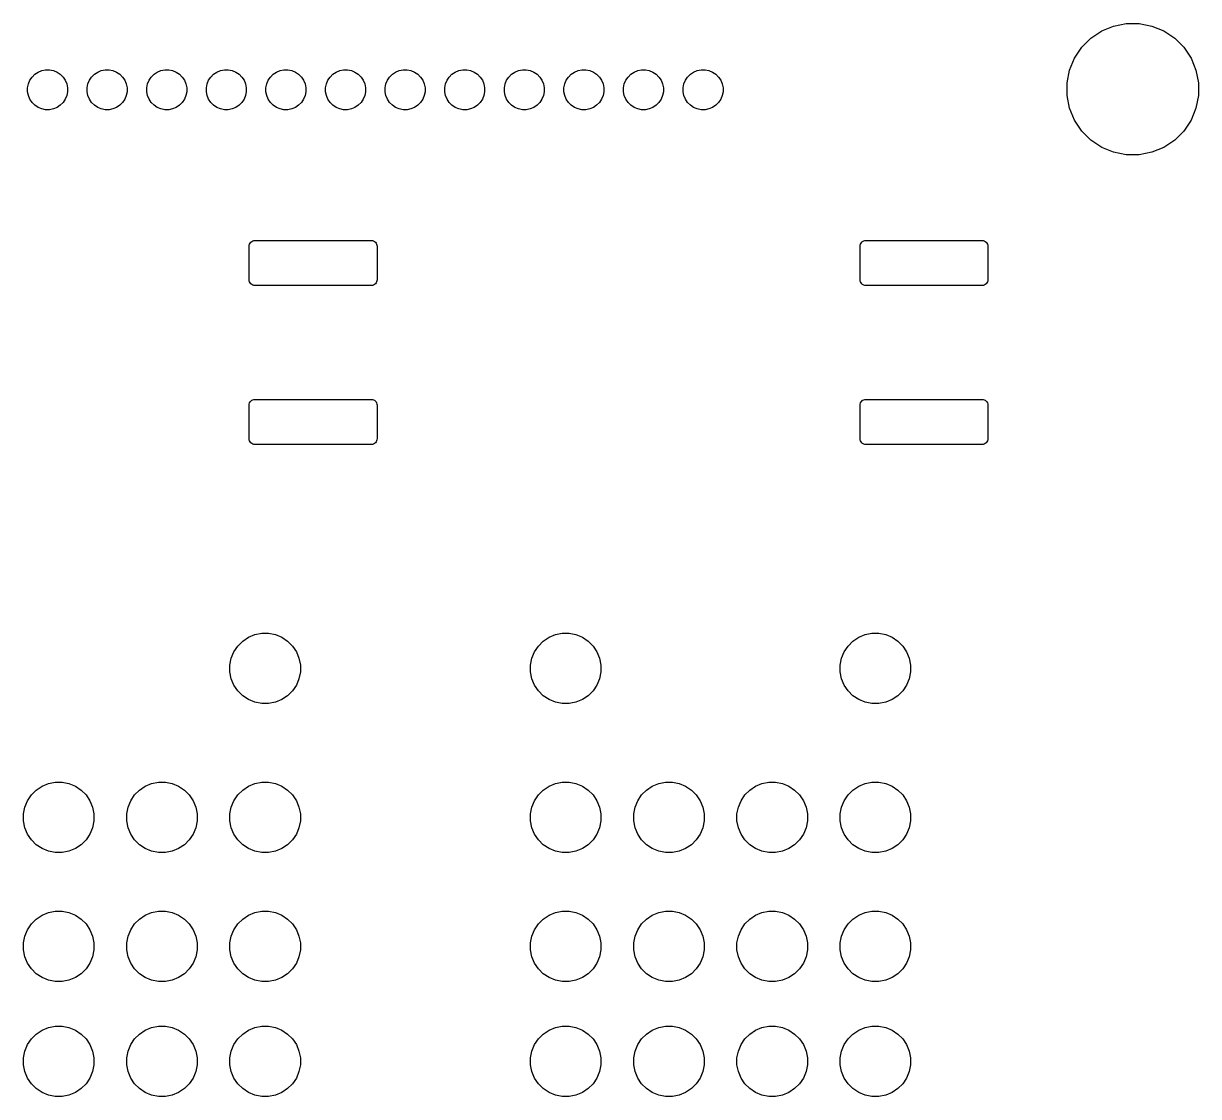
# Model space of a CAD drawing. Extents: x 62.5 to 158.1, y -193 to -97.4.
# Drawn here: x 108 to 158.1, y -143.1 to -97.4 of the extents above; entities that cross this region are included whole.
import ezdxf

# ---------------------------------------------------------------- set-up
doc = ezdxf.new("R2010")
doc.units = 0
doc.layers.add('BLACK', color=7, linetype='CONTINUOUS')

msp = doc.modelspace()

# ---------------------------------------------------------------- linework, layer by layer
at = {"layer": 'BLACK', "linetype": 'CONTINUOUS'}
for p, q in [((153.994, -97.7087), (154.503, -97.4976)), ((154.503, -97.4976), (155.044, -97.39)), ((155.044, -97.39), (155.596, -97.39)), ((155.596, -97.39), (156.137, -97.4976)), ((156.137, -97.4976), (156.646, -97.7087)), ((153.145, -98.4051), (153.535, -98.0151)), ((153.535, -98.0151), (153.994, -97.7087)), ((156.646, -97.7087), (157.105, -98.0151)), ((157.105, -98.0151), (157.495, -98.4051)), ((152.839, -98.8637), (153.145, -98.4051)), ((157.495, -98.4051), (157.801, -98.8637)), ((152.628, -99.3733), (152.839, -98.8637)), ((157.801, -98.8637), (158.012, -99.3733)), ((108.405, -99.6732), (108.523, -99.5548)), ((108.523, -99.5548), (108.662, -99.4617)), ((108.662, -99.4617), (108.817, -99.3977)), ((108.817, -99.3977), (108.981, -99.365)), ((108.981, -99.365), (109.149, -99.365)), ((109.149, -99.365), (109.313, -99.3977)), ((109.313, -99.3977), (109.468, -99.4617)), ((109.468, -99.4617), (109.607, -99.5548)), ((109.607, -99.5548), (109.725, -99.6732)), ((110.945, -99.6732), (111.063, -99.5548)), ((111.063, -99.5548), (111.202, -99.4617)), ((111.202, -99.4617), (111.357, -99.3977)), ((111.357, -99.3977), (111.521, -99.365)), ((111.521, -99.365), (111.689, -99.365)), ((111.689, -99.365), (111.853, -99.3977)), ((111.853, -99.3977), (112.008, -99.4617)), ((112.008, -99.4617), (112.147, -99.5548)), ((112.147, -99.5548), (112.265, -99.6732)), ((113.485, -99.6732), (113.603, -99.5548)), ((113.603, -99.5548), (113.742, -99.4617)), ((113.742, -99.4617), (113.897, -99.3977)), ((113.897, -99.3977), (114.061, -99.365)), ((114.061, -99.365), (114.229, -99.365)), ((114.229, -99.365), (114.393, -99.3977)), ((114.393, -99.3977), (114.548, -99.4617)), ((114.548, -99.4617), (114.687, -99.5548)), ((114.687, -99.5548), (114.805, -99.6732)), ((116.025, -99.6732), (116.143, -99.5548)), ((116.143, -99.5548), (116.282, -99.4617)), ((116.282, -99.4617), (116.437, -99.3977)), ((116.437, -99.3977), (116.601, -99.365)), ((116.601, -99.365), (116.769, -99.365)), ((116.769, -99.365), (116.933, -99.3977)), ((116.933, -99.3977), (117.088, -99.4617)), ((117.088, -99.4617), (117.227, -99.5548)), ((117.227, -99.5548), (117.345, -99.6732)), ((118.565, -99.6732), (118.683, -99.5548)), ((118.683, -99.5548), (118.822, -99.4617)), ((118.822, -99.4617), (118.977, -99.3977)), ((118.977, -99.3977), (119.141, -99.365)), ((119.141, -99.365), (119.309, -99.365)), ((119.309, -99.365), (119.473, -99.3977)), ((119.473, -99.3977), (119.628, -99.4617)), ((119.628, -99.4617), (119.767, -99.5548)), ((119.767, -99.5548), (119.885, -99.6732)), ((121.105, -99.6732), (121.223, -99.5548)), ((121.223, -99.5548), (121.362, -99.4617)), ((121.362, -99.4617), (121.517, -99.3977)), ((121.517, -99.3977), (121.681, -99.365)), ((121.681, -99.365), (121.849, -99.365)), ((121.849, -99.365), (122.013, -99.3977)), ((122.013, -99.3977), (122.168, -99.4617)), ((122.168, -99.4617), (122.307, -99.5548)), ((122.307, -99.5548), (122.425, -99.6732)), ((123.645, -99.6732), (123.763, -99.5548)), ((123.763, -99.5548), (123.902, -99.4617)), ((123.902, -99.4617), (124.057, -99.3977)), ((124.057, -99.3977), (124.221, -99.365)), ((124.221, -99.365), (124.389, -99.365)), ((124.389, -99.365), (124.553, -99.3977)), ((124.553, -99.3977), (124.708, -99.4617)), ((124.708, -99.4617), (124.847, -99.5548)), ((124.847, -99.5548), (124.965, -99.6732)), ((126.185, -99.6732), (126.303, -99.5548)), ((126.303, -99.5548), (126.442, -99.4617)), ((126.442, -99.4617), (126.597, -99.3977)), ((126.597, -99.3977), (126.761, -99.365)), ((126.761, -99.365), (126.929, -99.365)), ((126.929, -99.365), (127.093, -99.3977)), ((127.093, -99.3977), (127.248, -99.4617)), ((127.248, -99.4617), (127.387, -99.5548)), ((127.387, -99.5548), (127.505, -99.6732)), ((128.725, -99.6732), (128.843, -99.5548)), ((128.843, -99.5548), (128.982, -99.4617)), ((128.982, -99.4617), (129.137, -99.3977)), ((129.137, -99.3977), (129.301, -99.365)), ((129.301, -99.365), (129.469, -99.365)), ((129.469, -99.365), (129.633, -99.3977)), ((129.633, -99.3977), (129.788, -99.4617)), ((129.788, -99.4617), (129.927, -99.5548)), ((129.927, -99.5548), (130.045, -99.6732)), ((131.265, -99.6732), (131.383, -99.5548)), ((131.383, -99.5548), (131.522, -99.4617)), ((131.522, -99.4617), (131.677, -99.3977)), ((131.677, -99.3977), (131.841, -99.365)), ((131.841, -99.365), (132.009, -99.365)), ((132.009, -99.365), (132.173, -99.3977)), ((132.173, -99.3977), (132.328, -99.4617)), ((132.328, -99.4617), (132.467, -99.5548)), ((132.467, -99.5548), (132.585, -99.6732)), ((133.805, -99.6732), (133.923, -99.5548)), ((133.923, -99.5548), (134.062, -99.4617)), ((134.062, -99.4617), (134.217, -99.3977)), ((134.217, -99.3977), (134.381, -99.365)), ((134.381, -99.365), (134.549, -99.365)), ((134.549, -99.365), (134.713, -99.3977)), ((134.713, -99.3977), (134.868, -99.4617)), ((134.868, -99.4617), (135.007, -99.5548)), ((135.007, -99.5548), (135.125, -99.6732)), ((136.345, -99.6732), (136.463, -99.5548)), ((136.463, -99.5548), (136.602, -99.4617)), ((136.602, -99.4617), (136.757, -99.3977)), ((136.757, -99.3977), (136.921, -99.365)), ((136.921, -99.365), (137.089, -99.365)), ((137.089, -99.365), (137.253, -99.3977)), ((137.253, -99.3977), (137.408, -99.4617)), ((137.408, -99.4617), (137.547, -99.5548)), ((137.547, -99.5548), (137.665, -99.6732)), ((152.52, -99.9142), (152.628, -99.3733)), ((158.012, -99.3733), (158.12, -99.9142)), ((108.215, -100.131), (108.248, -99.9671)), ((108.215, -100.299), (108.215, -100.131)), ((108.248, -99.9671), (108.312, -99.8124)), ((108.312, -99.8124), (108.405, -99.6732)), ((109.725, -99.6732), (109.818, -99.8124)), ((109.818, -99.8124), (109.882, -99.9671)), ((109.882, -99.9671), (109.915, -100.131)), ((109.915, -100.131), (109.915, -100.299)), ((110.755, -100.131), (110.788, -99.9671)), ((110.755, -100.299), (110.755, -100.131)), ((110.788, -99.9671), (110.852, -99.8124)), ((110.852, -99.8124), (110.945, -99.6732)), ((112.265, -99.6732), (112.358, -99.8124)), ((112.358, -99.8124), (112.422, -99.9671)), ((112.422, -99.9671), (112.455, -100.131)), ((112.455, -100.131), (112.455, -100.299)), ((113.295, -100.131), (113.328, -99.9671)), ((113.295, -100.299), (113.295, -100.131)), ((113.328, -99.9671), (113.392, -99.8124)), ((113.392, -99.8124), (113.485, -99.6732)), ((114.805, -99.6732), (114.898, -99.8124)), ((114.898, -99.8124), (114.962, -99.9671)), ((114.962, -99.9671), (114.995, -100.131)), ((114.995, -100.131), (114.995, -100.299)), ((115.835, -100.131), (115.868, -99.9671)), ((115.835, -100.299), (115.835, -100.131)), ((115.868, -99.9671), (115.932, -99.8124)), ((115.932, -99.8124), (116.025, -99.6732)), ((117.345, -99.6732), (117.438, -99.8124)), ((117.438, -99.8124), (117.502, -99.9671)), ((117.502, -99.9671), (117.535, -100.131)), ((117.535, -100.131), (117.535, -100.299)), ((118.375, -100.131), (118.408, -99.9671)), ((118.375, -100.299), (118.375, -100.131)), ((118.408, -99.9671), (118.472, -99.8124)), ((118.472, -99.8124), (118.565, -99.6732)), ((119.885, -99.6732), (119.978, -99.8124)), ((119.978, -99.8124), (120.042, -99.9671)), ((120.042, -99.9671), (120.075, -100.131)), ((120.075, -100.131), (120.075, -100.299)), ((120.915, -100.131), (120.948, -99.9671)), ((120.915, -100.299), (120.915, -100.131)), ((120.948, -99.9671), (121.012, -99.8124)), ((121.012, -99.8124), (121.105, -99.6732)), ((122.425, -99.6732), (122.518, -99.8124)), ((122.518, -99.8124), (122.582, -99.9671)), ((122.582, -99.9671), (122.615, -100.131)), ((122.615, -100.131), (122.615, -100.299)), ((123.455, -100.131), (123.488, -99.9671)), ((123.455, -100.299), (123.455, -100.131)), ((123.488, -99.9671), (123.552, -99.8124)), ((123.552, -99.8124), (123.645, -99.6732)), ((124.965, -99.6732), (125.058, -99.8124)), ((125.058, -99.8124), (125.122, -99.9671)), ((125.122, -99.9671), (125.155, -100.131)), ((125.155, -100.131), (125.155, -100.299)), ((125.995, -100.131), (126.028, -99.9671)), ((125.995, -100.299), (125.995, -100.131)), ((126.028, -99.9671), (126.092, -99.8124)), ((126.092, -99.8124), (126.185, -99.6732)), ((127.505, -99.6732), (127.598, -99.8124)), ((127.598, -99.8124), (127.662, -99.9671)), ((127.662, -99.9671), (127.695, -100.131)), ((127.695, -100.131), (127.695, -100.299)), ((128.535, -100.131), (128.568, -99.9671)), ((128.535, -100.299), (128.535, -100.131)), ((128.568, -99.9671), (128.632, -99.8124)), ((128.632, -99.8124), (128.725, -99.6732)), ((130.045, -99.6732), (130.138, -99.8124)), ((130.138, -99.8124), (130.202, -99.9671)), ((130.202, -99.9671), (130.235, -100.131)), ((130.235, -100.131), (130.235, -100.299)), ((131.075, -100.131), (131.108, -99.9671)), ((131.075, -100.299), (131.075, -100.131)), ((131.108, -99.9671), (131.172, -99.8124)), ((131.172, -99.8124), (131.265, -99.6732)), ((132.585, -99.6732), (132.678, -99.8124)), ((132.678, -99.8124), (132.742, -99.9671)), ((132.742, -99.9671), (132.775, -100.131)), ((132.775, -100.131), (132.775, -100.299)), ((133.615, -100.131), (133.648, -99.9671)), ((133.615, -100.299), (133.615, -100.131)), ((133.648, -99.9671), (133.712, -99.8124)), ((133.712, -99.8124), (133.805, -99.6732)), ((135.125, -99.6732), (135.218, -99.8124)), ((135.218, -99.8124), (135.282, -99.9671)), ((135.282, -99.9671), (135.315, -100.131)), ((135.315, -100.131), (135.315, -100.299)), ((136.155, -100.131), (136.188, -99.9671)), ((136.155, -100.299), (136.155, -100.131)), ((136.188, -99.9671), (136.252, -99.8124)), ((136.252, -99.8124), (136.345, -99.6732)), ((137.665, -99.6732), (137.758, -99.8124)), ((137.758, -99.8124), (137.822, -99.9671)), ((137.822, -99.9671), (137.855, -100.131)), ((137.855, -100.131), (137.855, -100.299)), ((152.52, -100.466), (152.52, -99.9142)), ((158.12, -99.9142), (158.12, -100.466)), ((108.248, -100.463), (108.215, -100.299)), ((108.312, -100.618), (108.248, -100.463)), ((108.405, -100.757), (108.312, -100.618)), ((109.818, -100.618), (109.725, -100.757)), ((109.882, -100.463), (109.818, -100.618)), ((109.915, -100.299), (109.882, -100.463)), ((110.788, -100.463), (110.755, -100.299)), ((110.852, -100.618), (110.788, -100.463)), ((110.945, -100.757), (110.852, -100.618)), ((112.358, -100.618), (112.265, -100.757)), ((112.422, -100.463), (112.358, -100.618)), ((112.455, -100.299), (112.422, -100.463)), ((113.328, -100.463), (113.295, -100.299)), ((113.392, -100.618), (113.328, -100.463)), ((113.485, -100.757), (113.392, -100.618)), ((114.898, -100.618), (114.805, -100.757)), ((114.962, -100.463), (114.898, -100.618)), ((114.995, -100.299), (114.962, -100.463)), ((115.868, -100.463), (115.835, -100.299)), ((115.932, -100.618), (115.868, -100.463)), ((116.025, -100.757), (115.932, -100.618)), ((117.438, -100.618), (117.345, -100.757)), ((117.502, -100.463), (117.438, -100.618)), ((117.535, -100.299), (117.502, -100.463)), ((118.408, -100.463), (118.375, -100.299)), ((118.472, -100.618), (118.408, -100.463)), ((118.565, -100.757), (118.472, -100.618)), ((119.978, -100.618), (119.885, -100.757)), ((120.042, -100.463), (119.978, -100.618)), ((120.075, -100.299), (120.042, -100.463)), ((120.948, -100.463), (120.915, -100.299)), ((121.012, -100.618), (120.948, -100.463)), ((121.105, -100.757), (121.012, -100.618)), ((122.518, -100.618), (122.425, -100.757)), ((122.582, -100.463), (122.518, -100.618)), ((122.615, -100.299), (122.582, -100.463)), ((123.488, -100.463), (123.455, -100.299)), ((123.552, -100.618), (123.488, -100.463)), ((123.645, -100.757), (123.552, -100.618)), ((125.058, -100.618), (124.965, -100.757)), ((125.122, -100.463), (125.058, -100.618)), ((125.155, -100.299), (125.122, -100.463)), ((126.028, -100.463), (125.995, -100.299)), ((126.092, -100.618), (126.028, -100.463)), ((126.185, -100.757), (126.092, -100.618)), ((127.598, -100.618), (127.505, -100.757)), ((127.662, -100.463), (127.598, -100.618)), ((127.695, -100.299), (127.662, -100.463)), ((128.568, -100.463), (128.535, -100.299)), ((128.632, -100.618), (128.568, -100.463)), ((128.725, -100.757), (128.632, -100.618)), ((130.138, -100.618), (130.045, -100.757)), ((130.202, -100.463), (130.138, -100.618)), ((130.235, -100.299), (130.202, -100.463)), ((131.108, -100.463), (131.075, -100.299)), ((131.172, -100.618), (131.108, -100.463)), ((131.265, -100.757), (131.172, -100.618)), ((132.678, -100.618), (132.585, -100.757)), ((132.742, -100.463), (132.678, -100.618)), ((132.775, -100.299), (132.742, -100.463)), ((133.648, -100.463), (133.615, -100.299)), ((133.712, -100.618), (133.648, -100.463)), ((133.805, -100.757), (133.712, -100.618)), ((135.218, -100.618), (135.125, -100.757)), ((135.282, -100.463), (135.218, -100.618)), ((135.315, -100.299), (135.282, -100.463)), ((136.188, -100.463), (136.155, -100.299)), ((136.252, -100.618), (136.188, -100.463)), ((136.345, -100.757), (136.252, -100.618)), ((137.758, -100.618), (137.665, -100.757)), ((137.822, -100.463), (137.758, -100.618)), ((137.855, -100.299), (137.822, -100.463)), ((152.628, -101.007), (152.52, -100.466)), ((158.12, -100.466), (158.012, -101.007)), ((108.523, -100.875), (108.405, -100.757)), ((108.662, -100.968), (108.523, -100.875)), ((108.817, -101.032), (108.662, -100.968)), ((108.981, -101.065), (108.817, -101.032)), ((109.149, -101.065), (108.981, -101.065)), ((109.313, -101.032), (109.149, -101.065)), ((109.468, -100.968), (109.313, -101.032)), ((109.607, -100.875), (109.468, -100.968)), ((109.725, -100.757), (109.607, -100.875)), ((111.063, -100.875), (110.945, -100.757)), ((111.202, -100.968), (111.063, -100.875)), ((111.357, -101.032), (111.202, -100.968)), ((111.521, -101.065), (111.357, -101.032)), ((111.689, -101.065), (111.521, -101.065)), ((111.853, -101.032), (111.689, -101.065)), ((112.008, -100.968), (111.853, -101.032)), ((112.147, -100.875), (112.008, -100.968)), ((112.265, -100.757), (112.147, -100.875)), ((113.603, -100.875), (113.485, -100.757)), ((113.742, -100.968), (113.603, -100.875)), ((113.897, -101.032), (113.742, -100.968)), ((114.061, -101.065), (113.897, -101.032)), ((114.229, -101.065), (114.061, -101.065)), ((114.393, -101.032), (114.229, -101.065)), ((114.548, -100.968), (114.393, -101.032)), ((114.687, -100.875), (114.548, -100.968)), ((114.805, -100.757), (114.687, -100.875)), ((116.143, -100.875), (116.025, -100.757)), ((116.282, -100.968), (116.143, -100.875)), ((116.437, -101.032), (116.282, -100.968)), ((116.601, -101.065), (116.437, -101.032)), ((116.769, -101.065), (116.601, -101.065)), ((116.933, -101.032), (116.769, -101.065)), ((117.088, -100.968), (116.933, -101.032)), ((117.227, -100.875), (117.088, -100.968)), ((117.345, -100.757), (117.227, -100.875)), ((118.683, -100.875), (118.565, -100.757)), ((118.822, -100.968), (118.683, -100.875)), ((118.977, -101.032), (118.822, -100.968)), ((119.141, -101.065), (118.977, -101.032)), ((119.309, -101.065), (119.141, -101.065)), ((119.473, -101.032), (119.309, -101.065)), ((119.628, -100.968), (119.473, -101.032)), ((119.767, -100.875), (119.628, -100.968)), ((119.885, -100.757), (119.767, -100.875)), ((121.223, -100.875), (121.105, -100.757)), ((121.362, -100.968), (121.223, -100.875)), ((121.517, -101.032), (121.362, -100.968)), ((121.681, -101.065), (121.517, -101.032)), ((121.849, -101.065), (121.681, -101.065)), ((122.013, -101.032), (121.849, -101.065)), ((122.168, -100.968), (122.013, -101.032)), ((122.307, -100.875), (122.168, -100.968)), ((122.425, -100.757), (122.307, -100.875)), ((123.763, -100.875), (123.645, -100.757)), ((123.902, -100.968), (123.763, -100.875)), ((124.057, -101.032), (123.902, -100.968)), ((124.221, -101.065), (124.057, -101.032)), ((124.389, -101.065), (124.221, -101.065)), ((124.553, -101.032), (124.389, -101.065)), ((124.708, -100.968), (124.553, -101.032)), ((124.847, -100.875), (124.708, -100.968)), ((124.965, -100.757), (124.847, -100.875)), ((126.303, -100.875), (126.185, -100.757)), ((126.442, -100.968), (126.303, -100.875)), ((126.597, -101.032), (126.442, -100.968)), ((126.761, -101.065), (126.597, -101.032)), ((126.929, -101.065), (126.761, -101.065)), ((127.093, -101.032), (126.929, -101.065)), ((127.248, -100.968), (127.093, -101.032)), ((127.387, -100.875), (127.248, -100.968)), ((127.505, -100.757), (127.387, -100.875)), ((128.843, -100.875), (128.725, -100.757)), ((128.982, -100.968), (128.843, -100.875)), ((129.137, -101.032), (128.982, -100.968)), ((129.301, -101.065), (129.137, -101.032)), ((129.469, -101.065), (129.301, -101.065)), ((129.633, -101.032), (129.469, -101.065)), ((129.788, -100.968), (129.633, -101.032)), ((129.927, -100.875), (129.788, -100.968)), ((130.045, -100.757), (129.927, -100.875)), ((131.383, -100.875), (131.265, -100.757)), ((131.522, -100.968), (131.383, -100.875)), ((131.677, -101.032), (131.522, -100.968)), ((131.841, -101.065), (131.677, -101.032)), ((132.009, -101.065), (131.841, -101.065)), ((132.173, -101.032), (132.009, -101.065)), ((132.328, -100.968), (132.173, -101.032)), ((132.467, -100.875), (132.328, -100.968)), ((132.585, -100.757), (132.467, -100.875)), ((133.923, -100.875), (133.805, -100.757)), ((134.062, -100.968), (133.923, -100.875)), ((134.217, -101.032), (134.062, -100.968)), ((134.381, -101.065), (134.217, -101.032)), ((134.549, -101.065), (134.381, -101.065)), ((134.713, -101.032), (134.549, -101.065)), ((134.868, -100.968), (134.713, -101.032)), ((135.007, -100.875), (134.868, -100.968)), ((135.125, -100.757), (135.007, -100.875)), ((136.463, -100.875), (136.345, -100.757)), ((136.602, -100.968), (136.463, -100.875)), ((136.757, -101.032), (136.602, -100.968)), ((136.921, -101.065), (136.757, -101.032)), ((137.089, -101.065), (136.921, -101.065)), ((137.253, -101.032), (137.089, -101.065)), ((137.408, -100.968), (137.253, -101.032)), ((137.547, -100.875), (137.408, -100.968)), ((137.665, -100.757), (137.547, -100.875)), ((152.839, -101.516), (152.628, -101.007)), ((158.012, -101.007), (157.801, -101.516)), ((153.145, -101.975), (152.839, -101.516)), ((157.801, -101.516), (157.495, -101.975)), ((153.535, -102.365), (153.145, -101.975)), ((157.495, -101.975), (157.105, -102.365)), ((153.994, -102.671), (153.535, -102.365)), ((157.105, -102.365), (156.646, -102.671)), ((154.503, -102.882), (153.994, -102.671)), ((155.044, -102.99), (154.503, -102.882)), ((155.596, -102.99), (155.044, -102.99)), ((156.137, -102.882), (155.596, -102.99)), ((156.646, -102.671), (156.137, -102.882)), ((117.771, -106.682), (117.814, -106.659)), ((117.814, -106.659), (117.861, -106.645)), ((117.861, -106.645), (117.91, -106.64)), ((117.91, -106.64), (122.86, -106.64)), ((122.86, -106.64), (122.909, -106.645)), ((122.909, -106.645), (122.956, -106.659)), ((122.956, -106.659), (122.999, -106.682)), ((143.806, -106.682), (143.849, -106.659)), ((143.849, -106.659), (143.896, -106.645)), ((143.896, -106.645), (143.945, -106.64)), ((143.945, -106.64), (148.895, -106.64)), ((148.895, -106.64), (148.944, -106.645)), ((148.944, -106.645), (148.991, -106.659)), ((148.991, -106.659), (149.034, -106.682)), ((117.66, -106.89), (117.665, -106.841)), ((117.66, -108.315), (117.66, -106.89)), ((117.665, -106.841), (117.679, -106.794)), ((117.679, -106.794), (117.702, -106.751)), ((117.702, -106.751), (117.733, -106.713)), ((117.733, -106.713), (117.771, -106.682)), ((122.999, -106.682), (123.037, -106.713)), ((123.037, -106.713), (123.068, -106.751)), ((123.068, -106.751), (123.091, -106.794)), ((123.091, -106.794), (123.105, -106.841)), ((123.105, -106.841), (123.11, -106.89)), ((123.11, -106.89), (123.11, -108.315)), ((143.695, -106.89), (143.7, -106.841)), ((143.695, -108.315), (143.695, -106.89)), ((143.7, -106.841), (143.714, -106.794)), ((143.714, -106.794), (143.737, -106.751)), ((143.737, -106.751), (143.768, -106.713)), ((143.768, -106.713), (143.806, -106.682)), ((149.034, -106.682), (149.072, -106.713)), ((149.072, -106.713), (149.103, -106.751)), ((149.103, -106.751), (149.126, -106.794)), ((149.126, -106.794), (149.14, -106.841)), ((149.14, -106.841), (149.145, -106.89)), ((149.145, -106.89), (149.145, -108.315)), ((117.665, -108.364), (117.66, -108.315)), ((117.679, -108.411), (117.665, -108.364)), ((117.702, -108.454), (117.679, -108.411)), ((117.733, -108.492), (117.702, -108.454)), ((117.771, -108.523), (117.733, -108.492)), ((117.814, -108.546), (117.771, -108.523)), ((117.861, -108.56), (117.814, -108.546)), ((117.91, -108.565), (117.861, -108.56)), ((122.86, -108.565), (117.91, -108.565)), ((122.909, -108.56), (122.86, -108.565)), ((122.956, -108.546), (122.909, -108.56)), ((122.999, -108.523), (122.956, -108.546)), ((123.037, -108.492), (122.999, -108.523)), ((123.068, -108.454), (123.037, -108.492)), ((123.091, -108.411), (123.068, -108.454)), ((123.105, -108.364), (123.091, -108.411)), ((123.11, -108.315), (123.105, -108.364)), ((143.7, -108.364), (143.695, -108.315)), ((143.714, -108.411), (143.7, -108.364)), ((143.737, -108.454), (143.714, -108.411)), ((143.768, -108.492), (143.737, -108.454)), ((143.806, -108.523), (143.768, -108.492)), ((143.849, -108.546), (143.806, -108.523)), ((143.896, -108.56), (143.849, -108.546)), ((143.945, -108.565), (143.896, -108.56)), ((148.895, -108.565), (143.945, -108.565)), ((148.944, -108.56), (148.895, -108.565)), ((148.991, -108.546), (148.944, -108.56)), ((149.034, -108.523), (148.991, -108.546)), ((149.072, -108.492), (149.034, -108.523)), ((149.103, -108.454), (149.072, -108.492)), ((149.126, -108.411), (149.103, -108.454)), ((149.14, -108.364), (149.126, -108.411)), ((149.145, -108.315), (149.14, -108.364)), ((117.66, -113.665), (117.665, -113.616)), ((117.66, -115.09), (117.66, -113.665)), ((117.665, -113.616), (117.679, -113.569)), ((117.679, -113.569), (117.702, -113.526)), ((117.702, -113.526), (117.733, -113.488)), ((117.733, -113.488), (117.771, -113.457)), ((117.771, -113.457), (117.814, -113.434)), ((117.814, -113.434), (117.861, -113.42)), ((117.861, -113.42), (117.91, -113.415)), ((117.91, -113.415), (122.86, -113.415)), ((122.86, -113.415), (122.909, -113.42)), ((122.909, -113.42), (122.956, -113.434)), ((122.956, -113.434), (122.999, -113.457)), ((122.999, -113.457), (123.037, -113.488)), ((123.037, -113.488), (123.068, -113.526)), ((123.068, -113.526), (123.091, -113.569)), ((123.091, -113.569), (123.105, -113.616)), ((123.105, -113.616), (123.11, -113.665)), ((123.11, -113.665), (123.11, -115.09)), ((143.695, -113.665), (143.7, -113.616)), ((143.695, -115.09), (143.695, -113.665)), ((143.7, -113.616), (143.714, -113.569)), ((143.714, -113.569), (143.737, -113.526)), ((143.737, -113.526), (143.768, -113.488)), ((143.768, -113.488), (143.806, -113.457)), ((143.806, -113.457), (143.849, -113.434)), ((143.849, -113.434), (143.896, -113.42)), ((143.896, -113.42), (143.945, -113.415)), ((143.945, -113.415), (148.895, -113.415)), ((148.895, -113.415), (148.944, -113.42)), ((148.944, -113.42), (148.991, -113.434)), ((148.991, -113.434), (149.034, -113.457)), ((149.034, -113.457), (149.072, -113.488)), ((149.072, -113.488), (149.103, -113.526)), ((149.103, -113.526), (149.126, -113.569)), ((149.126, -113.569), (149.14, -113.616)), ((149.14, -113.616), (149.145, -113.665)), ((149.145, -113.665), (149.145, -115.09)), ((117.665, -115.139), (117.66, -115.09)), ((117.679, -115.186), (117.665, -115.139)), ((123.105, -115.139), (123.091, -115.186)), ((123.11, -115.09), (123.105, -115.139)), ((143.7, -115.139), (143.695, -115.09)), ((143.714, -115.186), (143.7, -115.139)), ((149.14, -115.139), (149.126, -115.186)), ((149.145, -115.09), (149.14, -115.139)), ((117.702, -115.229), (117.679, -115.186)), ((117.733, -115.267), (117.702, -115.229)), ((117.771, -115.298), (117.733, -115.267)), ((117.814, -115.321), (117.771, -115.298)), ((117.861, -115.335), (117.814, -115.321)), ((117.91, -115.34), (117.861, -115.335)), ((122.86, -115.34), (117.91, -115.34)), ((122.909, -115.335), (122.86, -115.34)), ((122.956, -115.321), (122.909, -115.335)), ((122.999, -115.298), (122.956, -115.321)), ((123.037, -115.267), (122.999, -115.298)), ((123.068, -115.229), (123.037, -115.267)), ((123.091, -115.186), (123.068, -115.229)), ((143.737, -115.229), (143.714, -115.186)), ((143.768, -115.267), (143.737, -115.229)), ((143.806, -115.298), (143.768, -115.267)), ((143.849, -115.321), (143.806, -115.298)), ((143.896, -115.335), (143.849, -115.321)), ((143.945, -115.34), (143.896, -115.335)), ((148.895, -115.34), (143.945, -115.34)), ((148.944, -115.335), (148.895, -115.34)), ((148.991, -115.321), (148.944, -115.335)), ((149.034, -115.298), (148.991, -115.321)), ((149.072, -115.267), (149.034, -115.298)), ((149.103, -115.229), (149.072, -115.267)), ((149.126, -115.186), (149.103, -115.229)), ((117.384, -123.725), (117.629, -123.561)), ((117.629, -123.561), (117.902, -123.448)), ((117.902, -123.448), (118.192, -123.39)), ((118.192, -123.39), (118.488, -123.39)), ((118.488, -123.39), (118.778, -123.448)), ((118.778, -123.448), (119.051, -123.561)), ((119.051, -123.561), (119.296, -123.725)), ((130.194, -123.725), (130.439, -123.561)), ((130.439, -123.561), (130.712, -123.448)), ((130.712, -123.448), (131.002, -123.39)), ((131.002, -123.39), (131.298, -123.39)), ((131.298, -123.39), (131.588, -123.448)), ((131.588, -123.448), (131.861, -123.561)), ((131.861, -123.561), (132.106, -123.725)), ((143.394, -123.725), (143.639, -123.561)), ((143.639, -123.561), (143.912, -123.448)), ((143.912, -123.448), (144.202, -123.39)), ((144.202, -123.39), (144.498, -123.39)), ((144.498, -123.39), (144.788, -123.448)), ((144.788, -123.448), (145.061, -123.561)), ((145.061, -123.561), (145.306, -123.725)), ((116.898, -124.452), (117.011, -124.179)), ((117.011, -124.179), (117.175, -123.934)), ((117.175, -123.934), (117.384, -123.725)), ((119.296, -123.725), (119.505, -123.934)), ((119.505, -123.934), (119.669, -124.179)), ((119.669, -124.179), (119.782, -124.452)), ((129.708, -124.452), (129.821, -124.179)), ((129.821, -124.179), (129.985, -123.934)), ((129.985, -123.934), (130.194, -123.725)), ((132.106, -123.725), (132.315, -123.934)), ((132.315, -123.934), (132.479, -124.179)), ((132.479, -124.179), (132.592, -124.452)), ((142.908, -124.452), (143.021, -124.179)), ((143.021, -124.179), (143.185, -123.934)), ((143.185, -123.934), (143.394, -123.725)), ((145.306, -123.725), (145.515, -123.934)), ((145.515, -123.934), (145.679, -124.179)), ((145.679, -124.179), (145.792, -124.452)), ((116.84, -124.742), (116.898, -124.452)), ((119.782, -124.452), (119.84, -124.742)), ((129.65, -124.742), (129.708, -124.452)), ((132.592, -124.452), (132.65, -124.742)), ((142.85, -124.742), (142.908, -124.452)), ((145.792, -124.452), (145.85, -124.742)), ((116.84, -125.038), (116.84, -124.742)), ((116.898, -125.328), (116.84, -125.038)), ((119.84, -125.038), (119.782, -125.328)), ((119.84, -124.742), (119.84, -125.038)), ((129.65, -125.038), (129.65, -124.742)), ((129.708, -125.328), (129.65, -125.038)), ((132.65, -125.038), (132.592, -125.328)), ((132.65, -124.742), (132.65, -125.038)), ((142.85, -125.038), (142.85, -124.742)), ((142.908, -125.328), (142.85, -125.038)), ((145.85, -125.038), (145.792, -125.328)), ((145.85, -124.742), (145.85, -125.038)), ((117.011, -125.601), (116.898, -125.328)), ((117.175, -125.846), (117.011, -125.601)), ((119.669, -125.601), (119.505, -125.846)), ((119.782, -125.328), (119.669, -125.601)), ((129.821, -125.601), (129.708, -125.328)), ((129.985, -125.846), (129.821, -125.601)), ((132.479, -125.601), (132.315, -125.846)), ((132.592, -125.328), (132.479, -125.601)), ((143.021, -125.601), (142.908, -125.328)), ((143.185, -125.846), (143.021, -125.601)), ((145.679, -125.601), (145.515, -125.846)), ((145.792, -125.328), (145.679, -125.601)), ((117.384, -126.055), (117.175, -125.846)), ((117.629, -126.219), (117.384, -126.055)), ((119.296, -126.055), (119.051, -126.219)), ((119.505, -125.846), (119.296, -126.055)), ((130.194, -126.055), (129.985, -125.846)), ((130.439, -126.219), (130.194, -126.055)), ((132.106, -126.055), (131.861, -126.219)), ((132.315, -125.846), (132.106, -126.055)), ((143.394, -126.055), (143.185, -125.846)), ((143.639, -126.219), (143.394, -126.055)), ((145.306, -126.055), (145.061, -126.219)), ((145.515, -125.846), (145.306, -126.055)), ((117.902, -126.332), (117.629, -126.219)), ((118.192, -126.39), (117.902, -126.332)), ((118.488, -126.39), (118.192, -126.39)), ((118.778, -126.332), (118.488, -126.39)), ((119.051, -126.219), (118.778, -126.332)), ((130.712, -126.332), (130.439, -126.219)), ((131.002, -126.39), (130.712, -126.332)), ((131.298, -126.39), (131.002, -126.39)), ((131.588, -126.332), (131.298, -126.39)), ((131.861, -126.219), (131.588, -126.332)), ((143.912, -126.332), (143.639, -126.219)), ((144.202, -126.39), (143.912, -126.332)), ((144.498, -126.39), (144.202, -126.39)), ((144.788, -126.332), (144.498, -126.39)), ((145.061, -126.219), (144.788, -126.332)), ((108.375, -130.284), (108.584, -130.075)), ((108.584, -130.075), (108.829, -129.911)), ((108.829, -129.911), (109.102, -129.798)), ((109.102, -129.798), (109.392, -129.74)), ((109.392, -129.74), (109.688, -129.74)), ((109.688, -129.74), (109.978, -129.798)), ((109.978, -129.798), (110.251, -129.911)), ((110.251, -129.911), (110.496, -130.075)), ((110.496, -130.075), (110.705, -130.284)), ((112.775, -130.284), (112.984, -130.075)), ((112.984, -130.075), (113.229, -129.911)), ((113.229, -129.911), (113.502, -129.798)), ((113.502, -129.798), (113.792, -129.74)), ((113.792, -129.74), (114.088, -129.74)), ((114.088, -129.74), (114.378, -129.798)), ((114.378, -129.798), (114.651, -129.911)), ((114.651, -129.911), (114.896, -130.075)), ((114.896, -130.075), (115.105, -130.284)), ((117.175, -130.284), (117.384, -130.075)), ((117.384, -130.075), (117.629, -129.911)), ((117.629, -129.911), (117.902, -129.798)), ((117.902, -129.798), (118.192, -129.74)), ((118.192, -129.74), (118.488, -129.74)), ((118.488, -129.74), (118.778, -129.798)), ((118.778, -129.798), (119.051, -129.911)), ((119.051, -129.911), (119.296, -130.075)), ((119.296, -130.075), (119.505, -130.284)), ((129.985, -130.284), (130.194, -130.075)), ((130.194, -130.075), (130.439, -129.911)), ((130.439, -129.911), (130.712, -129.798)), ((130.712, -129.798), (131.002, -129.74)), ((131.002, -129.74), (131.298, -129.74)), ((131.298, -129.74), (131.588, -129.798)), ((131.588, -129.798), (131.861, -129.911)), ((131.861, -129.911), (132.106, -130.075)), ((132.106, -130.075), (132.315, -130.284)), ((134.385, -130.284), (134.594, -130.075)), ((134.594, -130.075), (134.839, -129.911)), ((134.839, -129.911), (135.112, -129.798)), ((135.112, -129.798), (135.402, -129.74)), ((135.402, -129.74), (135.698, -129.74)), ((135.698, -129.74), (135.988, -129.798)), ((135.988, -129.798), (136.261, -129.911)), ((136.261, -129.911), (136.506, -130.075)), ((136.506, -130.075), (136.715, -130.284)), ((138.785, -130.284), (138.994, -130.075)), ((138.994, -130.075), (139.239, -129.911)), ((139.239, -129.911), (139.512, -129.798)), ((139.512, -129.798), (139.802, -129.74)), ((139.802, -129.74), (140.098, -129.74)), ((140.098, -129.74), (140.388, -129.798)), ((140.388, -129.798), (140.661, -129.911)), ((140.661, -129.911), (140.906, -130.075)), ((140.906, -130.075), (141.115, -130.284)), ((143.185, -130.284), (143.394, -130.075)), ((143.394, -130.075), (143.639, -129.911)), ((143.639, -129.911), (143.912, -129.798)), ((143.912, -129.798), (144.202, -129.74)), ((144.202, -129.74), (144.498, -129.74)), ((144.498, -129.74), (144.788, -129.798)), ((144.788, -129.798), (145.061, -129.911)), ((145.061, -129.911), (145.306, -130.075)), ((145.306, -130.075), (145.515, -130.284)), ((108.098, -130.802), (108.211, -130.529)), ((108.211, -130.529), (108.375, -130.284)), ((110.705, -130.284), (110.869, -130.529)), ((110.869, -130.529), (110.982, -130.802)), ((112.498, -130.802), (112.611, -130.529)), ((112.611, -130.529), (112.775, -130.284)), ((115.105, -130.284), (115.269, -130.529)), ((115.269, -130.529), (115.382, -130.802)), ((116.898, -130.802), (117.011, -130.529)), ((117.011, -130.529), (117.175, -130.284)), ((119.505, -130.284), (119.669, -130.529)), ((119.669, -130.529), (119.782, -130.802)), ((129.708, -130.802), (129.821, -130.529)), ((129.821, -130.529), (129.985, -130.284)), ((132.315, -130.284), (132.479, -130.529)), ((132.479, -130.529), (132.592, -130.802)), ((134.108, -130.802), (134.221, -130.529)), ((134.221, -130.529), (134.385, -130.284)), ((136.715, -130.284), (136.879, -130.529)), ((136.879, -130.529), (136.992, -130.802)), ((138.508, -130.802), (138.621, -130.529)), ((138.621, -130.529), (138.785, -130.284)), ((141.115, -130.284), (141.279, -130.529)), ((141.279, -130.529), (141.392, -130.802)), ((142.908, -130.802), (143.021, -130.529)), ((143.021, -130.529), (143.185, -130.284)), ((145.515, -130.284), (145.679, -130.529)), ((145.679, -130.529), (145.792, -130.802)), ((108.04, -131.092), (108.098, -130.802)), ((108.04, -131.388), (108.04, -131.092)), ((110.982, -130.802), (111.04, -131.092)), ((111.04, -131.092), (111.04, -131.388)), ((112.44, -131.092), (112.498, -130.802)), ((112.44, -131.388), (112.44, -131.092)), ((115.382, -130.802), (115.44, -131.092)), ((115.44, -131.092), (115.44, -131.388)), ((116.84, -131.092), (116.898, -130.802)), ((116.84, -131.388), (116.84, -131.092)), ((119.782, -130.802), (119.84, -131.092)), ((119.84, -131.092), (119.84, -131.388)), ((129.65, -131.092), (129.708, -130.802)), ((129.65, -131.388), (129.65, -131.092)), ((132.592, -130.802), (132.65, -131.092)), ((132.65, -131.092), (132.65, -131.388)), ((134.05, -131.092), (134.108, -130.802)), ((134.05, -131.388), (134.05, -131.092)), ((136.992, -130.802), (137.05, -131.092)), ((137.05, -131.092), (137.05, -131.388)), ((138.45, -131.092), (138.508, -130.802)), ((138.45, -131.388), (138.45, -131.092)), ((141.392, -130.802), (141.45, -131.092)), ((141.45, -131.092), (141.45, -131.388)), ((142.85, -131.092), (142.908, -130.802)), ((142.85, -131.388), (142.85, -131.092)), ((145.792, -130.802), (145.85, -131.092)), ((145.85, -131.092), (145.85, -131.388)), ((108.098, -131.678), (108.04, -131.388)), ((108.211, -131.951), (108.098, -131.678)), ((110.982, -131.678), (110.869, -131.951)), ((111.04, -131.388), (110.982, -131.678)), ((112.498, -131.678), (112.44, -131.388)), ((112.611, -131.951), (112.498, -131.678)), ((115.382, -131.678), (115.269, -131.951)), ((115.44, -131.388), (115.382, -131.678)), ((116.898, -131.678), (116.84, -131.388)), ((117.011, -131.951), (116.898, -131.678)), ((119.782, -131.678), (119.669, -131.951)), ((119.84, -131.388), (119.782, -131.678)), ((129.708, -131.678), (129.65, -131.388)), ((129.821, -131.951), (129.708, -131.678)), ((132.592, -131.678), (132.479, -131.951)), ((132.65, -131.388), (132.592, -131.678)), ((134.108, -131.678), (134.05, -131.388)), ((134.221, -131.951), (134.108, -131.678)), ((136.992, -131.678), (136.879, -131.951)), ((137.05, -131.388), (136.992, -131.678)), ((138.508, -131.678), (138.45, -131.388)), ((138.621, -131.951), (138.508, -131.678)), ((141.392, -131.678), (141.279, -131.951)), ((141.45, -131.388), (141.392, -131.678)), ((142.908, -131.678), (142.85, -131.388)), ((143.021, -131.951), (142.908, -131.678)), ((145.792, -131.678), (145.679, -131.951)), ((145.85, -131.388), (145.792, -131.678)), ((108.375, -132.196), (108.211, -131.951)), ((108.584, -132.405), (108.375, -132.196)), ((110.705, -132.196), (110.496, -132.405)), ((110.869, -131.951), (110.705, -132.196)), ((112.775, -132.196), (112.611, -131.951)), ((112.984, -132.405), (112.775, -132.196)), ((115.105, -132.196), (114.896, -132.405)), ((115.269, -131.951), (115.105, -132.196)), ((117.175, -132.196), (117.011, -131.951)), ((117.384, -132.405), (117.175, -132.196)), ((119.505, -132.196), (119.296, -132.405)), ((119.669, -131.951), (119.505, -132.196)), ((129.985, -132.196), (129.821, -131.951)), ((130.194, -132.405), (129.985, -132.196)), ((132.315, -132.196), (132.106, -132.405)), ((132.479, -131.951), (132.315, -132.196)), ((134.385, -132.196), (134.221, -131.951)), ((134.594, -132.405), (134.385, -132.196)), ((136.715, -132.196), (136.506, -132.405)), ((136.879, -131.951), (136.715, -132.196)), ((138.785, -132.196), (138.621, -131.951)), ((138.994, -132.405), (138.785, -132.196)), ((141.115, -132.196), (140.906, -132.405)), ((141.279, -131.951), (141.115, -132.196)), ((143.185, -132.196), (143.021, -131.951)), ((143.394, -132.405), (143.185, -132.196)), ((145.515, -132.196), (145.306, -132.405)), ((145.679, -131.951), (145.515, -132.196)), ((108.829, -132.569), (108.584, -132.405)), ((109.102, -132.682), (108.829, -132.569)), ((109.392, -132.74), (109.102, -132.682)), ((109.978, -132.682), (109.688, -132.74)), ((110.251, -132.569), (109.978, -132.682)), ((110.496, -132.405), (110.251, -132.569)), ((113.229, -132.569), (112.984, -132.405)), ((113.502, -132.682), (113.229, -132.569)), ((113.792, -132.74), (113.502, -132.682)), ((114.378, -132.682), (114.088, -132.74)), ((114.651, -132.569), (114.378, -132.682)), ((114.896, -132.405), (114.651, -132.569)), ((117.629, -132.569), (117.384, -132.405)), ((117.902, -132.682), (117.629, -132.569)), ((118.192, -132.74), (117.902, -132.682)), ((118.778, -132.682), (118.488, -132.74)), ((119.051, -132.569), (118.778, -132.682)), ((119.296, -132.405), (119.051, -132.569)), ((130.439, -132.569), (130.194, -132.405)), ((130.712, -132.682), (130.439, -132.569)), ((131.002, -132.74), (130.712, -132.682)), ((131.588, -132.682), (131.298, -132.74)), ((131.861, -132.569), (131.588, -132.682)), ((132.106, -132.405), (131.861, -132.569)), ((134.839, -132.569), (134.594, -132.405)), ((135.112, -132.682), (134.839, -132.569)), ((135.402, -132.74), (135.112, -132.682)), ((135.988, -132.682), (135.698, -132.74)), ((136.261, -132.569), (135.988, -132.682)), ((136.506, -132.405), (136.261, -132.569)), ((139.239, -132.569), (138.994, -132.405)), ((139.512, -132.682), (139.239, -132.569)), ((139.802, -132.74), (139.512, -132.682)), ((140.388, -132.682), (140.098, -132.74)), ((140.661, -132.569), (140.388, -132.682)), ((140.906, -132.405), (140.661, -132.569)), ((143.639, -132.569), (143.394, -132.405)), ((143.912, -132.682), (143.639, -132.569)), ((144.202, -132.74), (143.912, -132.682)), ((144.788, -132.682), (144.498, -132.74)), ((145.061, -132.569), (144.788, -132.682)), ((145.306, -132.405), (145.061, -132.569)), ((109.688, -132.74), (109.392, -132.74)), ((114.088, -132.74), (113.792, -132.74)), ((118.488, -132.74), (118.192, -132.74)), ((131.298, -132.74), (131.002, -132.74)), ((135.698, -132.74), (135.402, -132.74)), ((140.098, -132.74), (139.802, -132.74)), ((144.498, -132.74), (144.202, -132.74)), ((108.375, -135.784), (108.584, -135.575)), ((108.584, -135.575), (108.829, -135.411)), ((108.829, -135.411), (109.102, -135.298)), ((109.102, -135.298), (109.392, -135.24)), ((109.392, -135.24), (109.688, -135.24)), ((109.688, -135.24), (109.978, -135.298)), ((109.978, -135.298), (110.251, -135.411)), ((110.251, -135.411), (110.496, -135.575)), ((110.496, -135.575), (110.705, -135.784)), ((112.775, -135.784), (112.984, -135.575)), ((112.984, -135.575), (113.229, -135.411)), ((113.229, -135.411), (113.502, -135.298)), ((113.502, -135.298), (113.792, -135.24)), ((113.792, -135.24), (114.088, -135.24)), ((114.088, -135.24), (114.378, -135.298)), ((114.378, -135.298), (114.651, -135.411)), ((114.651, -135.411), (114.896, -135.575)), ((114.896, -135.575), (115.105, -135.784)), ((117.175, -135.784), (117.384, -135.575)), ((117.384, -135.575), (117.629, -135.411)), ((117.629, -135.411), (117.902, -135.298)), ((117.902, -135.298), (118.192, -135.24)), ((118.192, -135.24), (118.488, -135.24)), ((118.488, -135.24), (118.778, -135.298)), ((118.778, -135.298), (119.051, -135.411)), ((119.051, -135.411), (119.296, -135.575)), ((119.296, -135.575), (119.505, -135.784)), ((129.985, -135.784), (130.194, -135.575)), ((130.194, -135.575), (130.439, -135.411)), ((130.439, -135.411), (130.712, -135.298)), ((130.712, -135.298), (131.002, -135.24)), ((131.002, -135.24), (131.298, -135.24)), ((131.298, -135.24), (131.588, -135.298)), ((131.588, -135.298), (131.861, -135.411)), ((131.861, -135.411), (132.106, -135.575)), ((132.106, -135.575), (132.315, -135.784)), ((134.385, -135.784), (134.594, -135.575)), ((134.594, -135.575), (134.839, -135.411)), ((134.839, -135.411), (135.112, -135.298)), ((135.112, -135.298), (135.402, -135.24)), ((135.402, -135.24), (135.698, -135.24)), ((135.698, -135.24), (135.988, -135.298)), ((135.988, -135.298), (136.261, -135.411)), ((136.261, -135.411), (136.506, -135.575)), ((136.506, -135.575), (136.715, -135.784)), ((138.785, -135.784), (138.994, -135.575)), ((138.994, -135.575), (139.239, -135.411)), ((139.239, -135.411), (139.512, -135.298)), ((139.512, -135.298), (139.802, -135.24)), ((139.802, -135.24), (140.098, -135.24)), ((140.098, -135.24), (140.388, -135.298)), ((140.388, -135.298), (140.661, -135.411)), ((140.661, -135.411), (140.906, -135.575)), ((140.906, -135.575), (141.115, -135.784)), ((143.185, -135.784), (143.394, -135.575)), ((143.394, -135.575), (143.639, -135.411)), ((143.639, -135.411), (143.912, -135.298)), ((143.912, -135.298), (144.202, -135.24)), ((144.202, -135.24), (144.498, -135.24)), ((144.498, -135.24), (144.788, -135.298)), ((144.788, -135.298), (145.061, -135.411)), ((145.061, -135.411), (145.306, -135.575)), ((145.306, -135.575), (145.515, -135.784)), ((108.098, -136.302), (108.211, -136.029)), ((108.211, -136.029), (108.375, -135.784)), ((110.705, -135.784), (110.869, -136.029)), ((110.869, -136.029), (110.982, -136.302)), ((112.498, -136.302), (112.611, -136.029)), ((112.611, -136.029), (112.775, -135.784)), ((115.105, -135.784), (115.269, -136.029)), ((115.269, -136.029), (115.382, -136.302)), ((116.898, -136.302), (117.011, -136.029)), ((117.011, -136.029), (117.175, -135.784)), ((119.505, -135.784), (119.669, -136.029)), ((119.669, -136.029), (119.782, -136.302)), ((129.708, -136.302), (129.821, -136.029)), ((129.821, -136.029), (129.985, -135.784)), ((132.315, -135.784), (132.479, -136.029)), ((132.479, -136.029), (132.592, -136.302)), ((134.108, -136.302), (134.221, -136.029)), ((134.221, -136.029), (134.385, -135.784)), ((136.715, -135.784), (136.879, -136.029)), ((136.879, -136.029), (136.992, -136.302)), ((138.508, -136.302), (138.621, -136.029)), ((138.621, -136.029), (138.785, -135.784)), ((141.115, -135.784), (141.279, -136.029)), ((141.279, -136.029), (141.392, -136.302)), ((142.908, -136.302), (143.021, -136.029)), ((143.021, -136.029), (143.185, -135.784)), ((145.515, -135.784), (145.679, -136.029)), ((145.679, -136.029), (145.792, -136.302)), ((108.04, -136.592), (108.098, -136.302)), ((108.04, -136.888), (108.04, -136.592)), ((110.982, -136.302), (111.04, -136.592)), ((111.04, -136.592), (111.04, -136.888)), ((112.44, -136.592), (112.498, -136.302)), ((112.44, -136.888), (112.44, -136.592)), ((115.382, -136.302), (115.44, -136.592)), ((115.44, -136.592), (115.44, -136.888)), ((116.84, -136.592), (116.898, -136.302)), ((116.84, -136.888), (116.84, -136.592)), ((119.782, -136.302), (119.84, -136.592)), ((119.84, -136.592), (119.84, -136.888)), ((129.65, -136.592), (129.708, -136.302)), ((129.65, -136.888), (129.65, -136.592)), ((132.592, -136.302), (132.65, -136.592)), ((132.65, -136.592), (132.65, -136.888)), ((134.05, -136.592), (134.108, -136.302)), ((134.05, -136.888), (134.05, -136.592)), ((136.992, -136.302), (137.05, -136.592)), ((137.05, -136.592), (137.05, -136.888)), ((138.45, -136.592), (138.508, -136.302)), ((138.45, -136.888), (138.45, -136.592)), ((141.392, -136.302), (141.45, -136.592)), ((141.45, -136.592), (141.45, -136.888)), ((142.85, -136.592), (142.908, -136.302)), ((142.85, -136.888), (142.85, -136.592)), ((145.792, -136.302), (145.85, -136.592)), ((145.85, -136.592), (145.85, -136.888)), ((108.098, -137.178), (108.04, -136.888)), ((108.211, -137.451), (108.098, -137.178)), ((110.982, -137.178), (110.869, -137.451)), ((111.04, -136.888), (110.982, -137.178)), ((112.498, -137.178), (112.44, -136.888)), ((112.611, -137.451), (112.498, -137.178)), ((115.382, -137.178), (115.269, -137.451)), ((115.44, -136.888), (115.382, -137.178)), ((116.898, -137.178), (116.84, -136.888)), ((117.011, -137.451), (116.898, -137.178)), ((119.782, -137.178), (119.669, -137.451)), ((119.84, -136.888), (119.782, -137.178)), ((129.708, -137.178), (129.65, -136.888)), ((129.821, -137.451), (129.708, -137.178)), ((132.592, -137.178), (132.479, -137.451)), ((132.65, -136.888), (132.592, -137.178)), ((134.108, -137.178), (134.05, -136.888)), ((134.221, -137.451), (134.108, -137.178)), ((136.992, -137.178), (136.879, -137.451)), ((137.05, -136.888), (136.992, -137.178)), ((138.508, -137.178), (138.45, -136.888)), ((138.621, -137.451), (138.508, -137.178)), ((141.392, -137.178), (141.279, -137.451)), ((141.45, -136.888), (141.392, -137.178)), ((142.908, -137.178), (142.85, -136.888)), ((143.021, -137.451), (142.908, -137.178)), ((145.792, -137.178), (145.679, -137.451)), ((145.85, -136.888), (145.792, -137.178)), ((108.375, -137.696), (108.211, -137.451)), ((108.584, -137.905), (108.375, -137.696)), ((110.705, -137.696), (110.496, -137.905)), ((110.869, -137.451), (110.705, -137.696)), ((112.775, -137.696), (112.611, -137.451)), ((112.984, -137.905), (112.775, -137.696)), ((115.105, -137.696), (114.896, -137.905)), ((115.269, -137.451), (115.105, -137.696)), ((117.175, -137.696), (117.011, -137.451)), ((117.384, -137.905), (117.175, -137.696)), ((119.505, -137.696), (119.296, -137.905)), ((119.669, -137.451), (119.505, -137.696)), ((129.985, -137.696), (129.821, -137.451)), ((130.194, -137.905), (129.985, -137.696)), ((132.315, -137.696), (132.106, -137.905)), ((132.479, -137.451), (132.315, -137.696)), ((134.385, -137.696), (134.221, -137.451)), ((134.594, -137.905), (134.385, -137.696)), ((136.715, -137.696), (136.506, -137.905)), ((136.879, -137.451), (136.715, -137.696)), ((138.785, -137.696), (138.621, -137.451)), ((138.994, -137.905), (138.785, -137.696)), ((141.115, -137.696), (140.906, -137.905)), ((141.279, -137.451), (141.115, -137.696)), ((143.185, -137.696), (143.021, -137.451)), ((143.394, -137.905), (143.185, -137.696)), ((145.515, -137.696), (145.306, -137.905)), ((145.679, -137.451), (145.515, -137.696)), ((108.829, -138.069), (108.584, -137.905)), ((109.102, -138.182), (108.829, -138.069)), ((109.392, -138.24), (109.102, -138.182)), ((109.978, -138.182), (109.688, -138.24)), ((110.251, -138.069), (109.978, -138.182)), ((110.496, -137.905), (110.251, -138.069)), ((113.229, -138.069), (112.984, -137.905)), ((113.502, -138.182), (113.229, -138.069)), ((113.792, -138.24), (113.502, -138.182)), ((114.378, -138.182), (114.088, -138.24)), ((114.651, -138.069), (114.378, -138.182)), ((114.896, -137.905), (114.651, -138.069)), ((117.629, -138.069), (117.384, -137.905)), ((117.902, -138.182), (117.629, -138.069)), ((118.192, -138.24), (117.902, -138.182)), ((118.778, -138.182), (118.488, -138.24)), ((119.051, -138.069), (118.778, -138.182)), ((119.296, -137.905), (119.051, -138.069)), ((130.439, -138.069), (130.194, -137.905)), ((130.712, -138.182), (130.439, -138.069)), ((131.002, -138.24), (130.712, -138.182)), ((131.588, -138.182), (131.298, -138.24)), ((131.861, -138.069), (131.588, -138.182)), ((132.106, -137.905), (131.861, -138.069)), ((134.839, -138.069), (134.594, -137.905)), ((135.112, -138.182), (134.839, -138.069)), ((135.402, -138.24), (135.112, -138.182)), ((135.988, -138.182), (135.698, -138.24)), ((136.261, -138.069), (135.988, -138.182)), ((136.506, -137.905), (136.261, -138.069)), ((139.239, -138.069), (138.994, -137.905)), ((139.512, -138.182), (139.239, -138.069)), ((139.802, -138.24), (139.512, -138.182)), ((140.388, -138.182), (140.098, -138.24)), ((140.661, -138.069), (140.388, -138.182)), ((140.906, -137.905), (140.661, -138.069)), ((143.639, -138.069), (143.394, -137.905)), ((143.912, -138.182), (143.639, -138.069)), ((144.202, -138.24), (143.912, -138.182)), ((144.788, -138.182), (144.498, -138.24)), ((145.061, -138.069), (144.788, -138.182)), ((145.306, -137.905), (145.061, -138.069)), ((109.688, -138.24), (109.392, -138.24)), ((114.088, -138.24), (113.792, -138.24)), ((118.488, -138.24), (118.192, -138.24)), ((131.298, -138.24), (131.002, -138.24)), ((135.698, -138.24), (135.402, -138.24)), ((140.098, -138.24), (139.802, -138.24)), ((144.498, -138.24), (144.202, -138.24)), ((108.829, -140.311), (109.102, -140.198)), ((109.102, -140.198), (109.392, -140.14)), ((109.392, -140.14), (109.688, -140.14)), ((109.688, -140.14), (109.978, -140.198)), ((109.978, -140.198), (110.251, -140.311)), ((113.229, -140.311), (113.502, -140.198)), ((113.502, -140.198), (113.792, -140.14)), ((113.792, -140.14), (114.088, -140.14)), ((114.088, -140.14), (114.378, -140.198)), ((114.378, -140.198), (114.651, -140.311)), ((117.629, -140.311), (117.902, -140.198)), ((117.902, -140.198), (118.192, -140.14)), ((118.192, -140.14), (118.488, -140.14)), ((118.488, -140.14), (118.778, -140.198)), ((118.778, -140.198), (119.051, -140.311)), ((130.439, -140.311), (130.712, -140.198)), ((130.712, -140.198), (131.002, -140.14)), ((131.002, -140.14), (131.298, -140.14)), ((131.298, -140.14), (131.588, -140.198)), ((131.588, -140.198), (131.861, -140.311)), ((134.839, -140.311), (135.112, -140.198)), ((135.112, -140.198), (135.402, -140.14)), ((135.402, -140.14), (135.698, -140.14)), ((135.698, -140.14), (135.988, -140.198)), ((135.988, -140.198), (136.261, -140.311)), ((139.239, -140.311), (139.512, -140.198)), ((139.512, -140.198), (139.802, -140.14)), ((139.802, -140.14), (140.098, -140.14)), ((140.098, -140.14), (140.388, -140.198)), ((140.388, -140.198), (140.661, -140.311)), ((143.639, -140.311), (143.912, -140.198)), ((143.912, -140.198), (144.202, -140.14)), ((144.202, -140.14), (144.498, -140.14)), ((144.498, -140.14), (144.788, -140.198)), ((144.788, -140.198), (145.061, -140.311)), ((108.211, -140.929), (108.375, -140.684)), ((108.375, -140.684), (108.584, -140.475)), ((108.584, -140.475), (108.829, -140.311)), ((110.251, -140.311), (110.496, -140.475)), ((110.496, -140.475), (110.705, -140.684)), ((110.705, -140.684), (110.869, -140.929)), ((112.611, -140.929), (112.775, -140.684)), ((112.775, -140.684), (112.984, -140.475)), ((112.984, -140.475), (113.229, -140.311)), ((114.651, -140.311), (114.896, -140.475)), ((114.896, -140.475), (115.105, -140.684)), ((115.105, -140.684), (115.269, -140.929)), ((117.011, -140.929), (117.175, -140.684)), ((117.175, -140.684), (117.384, -140.475)), ((117.384, -140.475), (117.629, -140.311)), ((119.051, -140.311), (119.296, -140.475)), ((119.296, -140.475), (119.505, -140.684)), ((119.505, -140.684), (119.669, -140.929)), ((129.821, -140.929), (129.985, -140.684)), ((129.985, -140.684), (130.194, -140.475)), ((130.194, -140.475), (130.439, -140.311)), ((131.861, -140.311), (132.106, -140.475)), ((132.106, -140.475), (132.315, -140.684)), ((132.315, -140.684), (132.479, -140.929)), ((134.221, -140.929), (134.385, -140.684)), ((134.385, -140.684), (134.594, -140.475)), ((134.594, -140.475), (134.839, -140.311)), ((136.261, -140.311), (136.506, -140.475)), ((136.506, -140.475), (136.715, -140.684)), ((136.715, -140.684), (136.879, -140.929)), ((138.621, -140.929), (138.785, -140.684)), ((138.785, -140.684), (138.994, -140.475)), ((138.994, -140.475), (139.239, -140.311)), ((140.661, -140.311), (140.906, -140.475)), ((140.906, -140.475), (141.115, -140.684)), ((141.115, -140.684), (141.279, -140.929)), ((143.021, -140.929), (143.185, -140.684)), ((143.185, -140.684), (143.394, -140.475)), ((143.394, -140.475), (143.639, -140.311)), ((145.061, -140.311), (145.306, -140.475)), ((145.306, -140.475), (145.515, -140.684)), ((145.515, -140.684), (145.679, -140.929)), ((108.04, -141.492), (108.098, -141.202)), ((108.098, -141.202), (108.211, -140.929)), ((110.869, -140.929), (110.982, -141.202)), ((110.982, -141.202), (111.04, -141.492)), ((112.44, -141.492), (112.498, -141.202)), ((112.498, -141.202), (112.611, -140.929)), ((115.269, -140.929), (115.382, -141.202)), ((115.382, -141.202), (115.44, -141.492)), ((116.84, -141.492), (116.898, -141.202)), ((116.898, -141.202), (117.011, -140.929)), ((119.669, -140.929), (119.782, -141.202)), ((119.782, -141.202), (119.84, -141.492)), ((129.65, -141.492), (129.708, -141.202)), ((129.708, -141.202), (129.821, -140.929)), ((132.479, -140.929), (132.592, -141.202)), ((132.592, -141.202), (132.65, -141.492)), ((134.05, -141.492), (134.108, -141.202)), ((134.108, -141.202), (134.221, -140.929)), ((136.879, -140.929), (136.992, -141.202)), ((136.992, -141.202), (137.05, -141.492)), ((138.45, -141.492), (138.508, -141.202)), ((138.508, -141.202), (138.621, -140.929)), ((141.279, -140.929), (141.392, -141.202)), ((141.392, -141.202), (141.45, -141.492)), ((142.85, -141.492), (142.908, -141.202)), ((142.908, -141.202), (143.021, -140.929)), ((145.679, -140.929), (145.792, -141.202)), ((145.792, -141.202), (145.85, -141.492)), ((108.04, -141.788), (108.04, -141.492)), ((111.04, -141.492), (111.04, -141.788)), ((112.44, -141.788), (112.44, -141.492)), ((115.44, -141.492), (115.44, -141.788)), ((116.84, -141.788), (116.84, -141.492)), ((119.84, -141.492), (119.84, -141.788)), ((129.65, -141.788), (129.65, -141.492)), ((132.65, -141.492), (132.65, -141.788)), ((134.05, -141.788), (134.05, -141.492)), ((137.05, -141.492), (137.05, -141.788)), ((138.45, -141.788), (138.45, -141.492)), ((141.45, -141.492), (141.45, -141.788)), ((142.85, -141.788), (142.85, -141.492)), ((145.85, -141.492), (145.85, -141.788)), ((108.098, -142.078), (108.04, -141.788)), ((108.211, -142.351), (108.098, -142.078)), ((110.982, -142.078), (110.869, -142.351)), ((111.04, -141.788), (110.982, -142.078)), ((112.498, -142.078), (112.44, -141.788)), ((112.611, -142.351), (112.498, -142.078)), ((115.382, -142.078), (115.269, -142.351)), ((115.44, -141.788), (115.382, -142.078)), ((116.898, -142.078), (116.84, -141.788)), ((117.011, -142.351), (116.898, -142.078)), ((119.782, -142.078), (119.669, -142.351)), ((119.84, -141.788), (119.782, -142.078)), ((129.708, -142.078), (129.65, -141.788)), ((129.821, -142.351), (129.708, -142.078)), ((132.592, -142.078), (132.479, -142.351)), ((132.65, -141.788), (132.592, -142.078)), ((134.108, -142.078), (134.05, -141.788)), ((134.221, -142.351), (134.108, -142.078)), ((136.992, -142.078), (136.879, -142.351)), ((137.05, -141.788), (136.992, -142.078)), ((138.508, -142.078), (138.45, -141.788)), ((138.621, -142.351), (138.508, -142.078)), ((141.392, -142.078), (141.279, -142.351)), ((141.45, -141.788), (141.392, -142.078)), ((142.908, -142.078), (142.85, -141.788)), ((143.021, -142.351), (142.908, -142.078)), ((145.792, -142.078), (145.679, -142.351)), ((145.85, -141.788), (145.792, -142.078)), ((108.375, -142.596), (108.211, -142.351)), ((108.584, -142.805), (108.375, -142.596)), ((110.705, -142.596), (110.496, -142.805)), ((110.869, -142.351), (110.705, -142.596)), ((112.775, -142.596), (112.611, -142.351)), ((112.984, -142.805), (112.775, -142.596)), ((115.105, -142.596), (114.896, -142.805)), ((115.269, -142.351), (115.105, -142.596)), ((117.175, -142.596), (117.011, -142.351)), ((117.384, -142.805), (117.175, -142.596)), ((119.505, -142.596), (119.296, -142.805)), ((119.669, -142.351), (119.505, -142.596)), ((129.985, -142.596), (129.821, -142.351)), ((130.194, -142.805), (129.985, -142.596)), ((132.315, -142.596), (132.106, -142.805)), ((132.479, -142.351), (132.315, -142.596)), ((134.385, -142.596), (134.221, -142.351)), ((134.594, -142.805), (134.385, -142.596)), ((136.715, -142.596), (136.506, -142.805)), ((136.879, -142.351), (136.715, -142.596)), ((138.785, -142.596), (138.621, -142.351)), ((138.994, -142.805), (138.785, -142.596)), ((141.115, -142.596), (140.906, -142.805)), ((141.279, -142.351), (141.115, -142.596)), ((143.185, -142.596), (143.021, -142.351)), ((143.394, -142.805), (143.185, -142.596)), ((145.515, -142.596), (145.306, -142.805)), ((145.679, -142.351), (145.515, -142.596)), ((108.829, -142.969), (108.584, -142.805)), ((109.102, -143.082), (108.829, -142.969)), ((109.392, -143.14), (109.102, -143.082)), ((109.688, -143.14), (109.392, -143.14)), ((109.978, -143.082), (109.688, -143.14)), ((110.251, -142.969), (109.978, -143.082)), ((110.496, -142.805), (110.251, -142.969)), ((113.229, -142.969), (112.984, -142.805)), ((113.502, -143.082), (113.229, -142.969)), ((113.792, -143.14), (113.502, -143.082)), ((114.088, -143.14), (113.792, -143.14)), ((114.378, -143.082), (114.088, -143.14)), ((114.651, -142.969), (114.378, -143.082)), ((114.896, -142.805), (114.651, -142.969)), ((117.629, -142.969), (117.384, -142.805)), ((117.902, -143.082), (117.629, -142.969)), ((118.192, -143.14), (117.902, -143.082)), ((118.488, -143.14), (118.192, -143.14)), ((118.778, -143.082), (118.488, -143.14)), ((119.051, -142.969), (118.778, -143.082)), ((119.296, -142.805), (119.051, -142.969)), ((130.439, -142.969), (130.194, -142.805)), ((130.712, -143.082), (130.439, -142.969)), ((131.002, -143.14), (130.712, -143.082)), ((131.298, -143.14), (131.002, -143.14)), ((131.588, -143.082), (131.298, -143.14)), ((131.861, -142.969), (131.588, -143.082)), ((132.106, -142.805), (131.861, -142.969)), ((134.839, -142.969), (134.594, -142.805)), ((135.112, -143.082), (134.839, -142.969)), ((135.402, -143.14), (135.112, -143.082)), ((135.698, -143.14), (135.402, -143.14)), ((135.988, -143.082), (135.698, -143.14)), ((136.261, -142.969), (135.988, -143.082)), ((136.506, -142.805), (136.261, -142.969)), ((139.239, -142.969), (138.994, -142.805)), ((139.512, -143.082), (139.239, -142.969)), ((139.802, -143.14), (139.512, -143.082)), ((140.098, -143.14), (139.802, -143.14)), ((140.388, -143.082), (140.098, -143.14)), ((140.661, -142.969), (140.388, -143.082)), ((140.906, -142.805), (140.661, -142.969)), ((143.639, -142.969), (143.394, -142.805)), ((143.912, -143.082), (143.639, -142.969)), ((144.202, -143.14), (143.912, -143.082)), ((144.498, -143.14), (144.202, -143.14)), ((144.788, -143.082), (144.498, -143.14)), ((145.061, -142.969), (144.788, -143.082)), ((145.306, -142.805), (145.061, -142.969))]:
    msp.add_line(p, q, dxfattribs=at)

doc.saveas('drawing.dxf')
